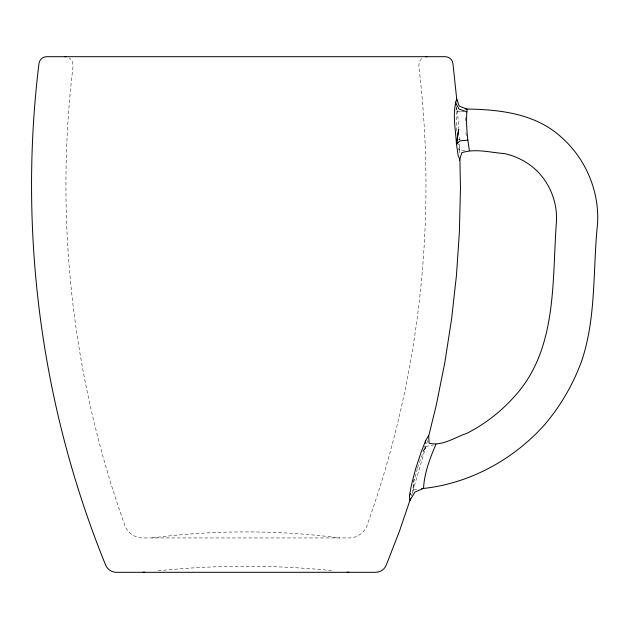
<?xml version="1.0" encoding="UTF-8"?>
<svg xmlns="http://www.w3.org/2000/svg" width="629" height="629" viewBox="0 0 629 629"><rect width="100%" height="100%" fill="white"/><g stroke="black" fill="none" stroke-linecap="round" stroke-linejoin="round"><path stroke-width="0.47" stroke-dasharray="3.15 2.36" d="M465.484 117.568L465.46 123.229M417.546 467.693L424.237 449.57L424.842 446.008M414.086 479.086C412.042 484.621 414.59 490.243 411.508 495.479M427.571 440.614L411.602 495.479M417.247 468.597C416.288 475.335 412.113 482.349 413.678 489.268L413.332 489.739L417.043 489.252M422.932 451.245L425.809 446.488L433.255 445.017M455.899 110.539L456.78 108.487L456.685 106.663M464.713 150.347L459.115 149.977L459.697 148.751L458.439 144.033M424.237 449.57L425.967 447.14L425.809 446.488M421.658 58.607L419.567 61.288L418.788 65.73C437.344 219.301 419.787 377.086 367.926 522.825C366.133 531.442 357.885 538.062 349.079 537.937L142.83 537.937C134.024 538.062 125.776 531.442 123.984 522.825C72.123 377.086 54.566 219.301 73.113 65.73L72.335 61.288L69.324 57.931M152.029 537.937C214.371 529.893 277.531 529.893 339.88 537.937M158.068 570.833C216.51 564.756 275.4 564.756 333.834 570.833M424.544 447.872L425.463 447.879M460.499 111.451L456.764 111.207L456.049 106.678M461.427 111.514L464.233 111.695M458.486 139.52L460.349 139.646M458.415 148.57L459.115 149.977M465.916 132.656L466.286 136.438M456.709 130.942C456.528 123.944 455.31 116.451 457.44 109.713L458.62 128.347M459.17 137.169L459.359 140.11M459.602 144.033L459.807 154.585"/><path stroke-width="0.94" d="M469.383 150.653C467.205 136.941 465.782 123.04 467.048 109.155L459.201 106.057L456.709 98.989C452.086 113.33 455.608 129.252 456.465 144.033L458.226 156.039L459.901 159.444L460.452 187.867L459.406 231.692L456.45 275.431L451.598 319.005L444.868 362.32L436.251 405.304L428.719 435.952L429.049 443.209C442.368 446.464 454.791 437.297 466.954 433.295C484.582 424.261 500.401 412.089 513.657 397.379C557.671 350.078 551.955 281.989 556.39 222.493C557.805 202.326 549.557 181.836 534.343 168.478C525.71 161.04 515.253 155.874 504.104 153.531C490.125 152.564 475.398 148.216 461.772 152.737L459.477 160.34M456.536 144.041L458.698 129.181L456.465 144.033L456.984 142.209M425.29 443.209L425.731 440.41L428.632 435.582M456.363 100.286L456.851 100.278L452.935 63.608C452.597 59.786 449.082 56.626 445.238 56.689L46.664 56.689C42.827 56.626 39.305 59.786 38.967 63.608C18.186 232.785 41.317 407.112 105.601 564.984C107.237 569.316 111.687 572.359 116.318 572.311L375.584 572.311C380.223 572.359 384.665 569.316 386.308 564.984L399.36 531.458L410.037 500.086L409.4 495.974L411.523 484.652L415.62 468.896L420.998 452.55L425.731 440.41M456.607 144.033L456.497 144.528L459.854 140.896L467.819 140.133M410.006 500.118L410.619 498.247M409.4 495.974L410.533 493.395M435.952 444.286C429.945 458.25 424.316 473.087 423.537 488.395L415.061 491.988L410.037 500.086M421.682 488.639C468.904 483.992 513.233 459.909 544.675 424.63C561.021 405.398 573.719 383.36 582.155 359.568C596.41 315.821 592.777 269.039 597.55 223.845C599.531 191.475 585.858 158.83 561.54 137.397C535.594 113.354 498.954 109.344 465.185 109.037M142.83 572.311L144.733 572.123M425.786 56.767L426.918 56.689M64.984 56.689L66.124 56.767M347.169 572.123L349.079 572.311M467.033 111.883L458.973 109.108L455.333 102.142L455.766 104.862"/></g></svg>
